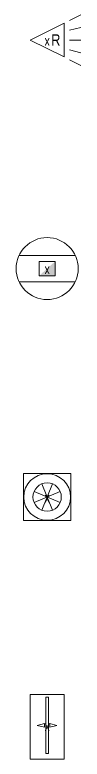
# Model space of a CAD drawing. Header units: metres. Extents: x -162 to 83385, y -62392 to -1971.
# Drawn here: x 6373 to 6661, y -5391 to -2075 of the extents above; entities that cross this region are included whole.
import ezdxf
from ezdxf.enums import TextEntityAlignment as Align

# ---------------------------------------------------------------- set-up
doc = ezdxf.new("R2010")
doc.units = ezdxf.units.M
doc.header["$LTSCALE"] = 0.5
for name, color, linetype, lineweight in [('ELIN_Attribut_01_Produkt_ID', 7, 'Continuous', 0), ('ELIN_Attribut_02_Stromkreis', 7, 'Continuous', 0), ('ELIN_Attribut_03_Verteilerbereich', 7, 'Continuous', 0), ('ELIN_Attribut_04_Montagehoehe', 7, 'Continuous', 0), ('ELIN_Attribut_05_Montageart', 7, 'Continuous', 0), ('ELIN_Attribut_06_Tuernummer', 7, 'Continuous', 0), ('ELIN_Attribut_07_Bemerkung', 7, 'Continuous', 0), ('ELIN_Attribut_08_Adresse', 7, 'Continuous', 0), ('ELIN_Attribut_10_AKZ1', 7, 'Continuous', 0), ('ELIN_Attribut_11_AKZ2', 7, 'Continuous', 0), ('ELIN_Attribut_12_Sonstiges1', 7, 'Continuous', 0), ('ELIN_Attribut_13_Sonstiges2', 7, 'Continuous', 0), ('ELIN_Attribut_14_Bauteil', 7, 'Continuous', 0), ('ELIN_Attribut_15_Ebene', 7, 'Continuous', 0), ('ELIN_Attribut_16_Raumnummer', 7, 'Continuous', 0), ('ELIN_Attribut_17_Raumname', 7, 'Continuous', 0), ('ELIN_Attribut_18_Montageabschnitt', 7, 'Continuous', 0), ('ELIN_Attribut_Basispunkt', 2, 'Continuous', 0), ('ELIN_Attribute_GEMOS', 11, 'Continuous', 0), ('ELIN_STS_DE_Schaltgeraete', 7, 'Continuous', 0), ('ELIN_STS_WA_Schaltgeraete', 7, 'Continuous', 0)]:
    doc.layers.add(name, color=color, linetype=linetype, lineweight=lineweight)
doc.layers.get('0').off()
doc.styles.add('ARIAL_N', font='ARIALN.TTF')
doc.styles.add('ELIN_Attribute', font='isocp.shx', dxfattribs={"width": 0.8})

# ---------------------------------------------------------------- blocks, each defined once
blk = doc.blocks.new('ELIN_STS_RADAR')
at = {"color": 0}
for p, q in [((100, 87.5), (150, 112.5)), ((-75, 0), (75, 75)), ((75, 75), (75, -75)), ((100, 43.7), (150, 56.2)), ((-75, 0), (75, -75)), ((100, 0), (150, 0)), ((100, -43.7), (150, -56.2)), ((100, -87.5), (150, -112.5))]:
    blk.add_line(p, q, dxfattribs=at)
at = {"color": 0, "style": 'ARIAL_N'}
blk.add_text('R', height=50, dxfattribs=at).set_placement((17.7, -24.1))
at = {"layer": 'ELIN_Attribut_01_Produkt_ID', "style": 'ELIN_Attribute', "width": 0.8, "flags": 8}
blk.add_attdef('01_PRODUKT_ID', (168.4, -14.6, 0), '', height=150, dxfattribs=at)
at = {"layer": 'ELIN_Attribut_02_Stromkreis', "style": 'ELIN_Attribute', "width": 0.8, "flags": 8}
blk.add_attdef('02_STROMKREIS', (168.4, 185.4, 0), '', height=150, dxfattribs=at)
at = {"layer": 'ELIN_Attribut_03_Verteilerbereich', "style": 'ELIN_Attribute', "width": 0.8, "flags": 8}
blk.add_attdef('03_VERTEILERBEREICH', (-247.5, -404.4, 0), '', height=125, dxfattribs=at)
at = {"layer": 'ELIN_Attribut_04_Montagehoehe', "style": 'ELIN_Attribute', "width": 0.8, "flags": 8}
blk.add_attdef('04_MONTAGEHOEHE', text='', height=125, dxfattribs=at).set_placement((-104.9, -14.6, 0), align=Align.RIGHT)
at = {"layer": 'ELIN_Attribut_05_Montageart', "style": 'ELIN_Attribute', "width": 0.8, "flags": 8}
blk.add_attdef('05_MONTAGEART', (168.4, -204.4, 0), '', height=125, dxfattribs=at)
at = {"layer": 'ELIN_Attribut_06_Tuernummer', "style": 'ELIN_Attribute', "width": 0.8, "flags": 8}
blk.add_attdef('06_TUERNUMMER', text='', height=125, dxfattribs=at).set_placement((-104.9, -214.6, 0), align=Align.RIGHT)
at = {"layer": 'ELIN_Attribut_07_Bemerkung', "style": 'ELIN_Attribute', "width": 0.8, "flags": 8}
blk.add_attdef('07_BEMERKUNG', (-247.5, -604.4, 0), '', height=125, dxfattribs=at)
at = {"layer": 'ELIN_Attribut_08_Adresse', "style": 'ELIN_Attribute', "width": 0.8, "flags": 8}
blk.add_attdef('08_ADRESSE', (-247.5, -804.4, 0), '', height=125, dxfattribs=at)
at = {"layer": 'ELIN_Attribut_10_AKZ1', "style": 'ELIN_Attribute', "width": 0.8, "flags": 8}
blk.add_attdef('10_AKZ1', (-247.5, -1204.4, 0), '', height=125, dxfattribs=at)
at = {"layer": 'ELIN_Attribut_11_AKZ2', "style": 'ELIN_Attribute', "width": 0.8, "flags": 8}
blk.add_attdef('11_AKZ2', (-247.5, -1404.4, 0), '', height=125, dxfattribs=at)
at = {"layer": 'ELIN_Attribut_12_Sonstiges1', "style": 'ELIN_Attribute', "width": 0.8, "flags": 8}
blk.add_attdef('12_SONSTIGES1', (-247.5, -1604.4, 0), '', height=125, dxfattribs=at)
at = {"layer": 'ELIN_Attribut_13_Sonstiges2', "style": 'ELIN_Attribute', "width": 0.8, "flags": 8}
blk.add_attdef('13_SONSTIGES2', (-247.5, -1804.4, 0), '', height=125, dxfattribs=at)
at = {"layer": 'ELIN_Attribut_14_Bauteil', "style": 'ELIN_Attribute', "width": 0.8, "flags": 8}
blk.add_attdef('14_BAUTEIL', (-247.5, -2004.4, 0), '', height=125, dxfattribs=at)
at = {"layer": 'ELIN_Attribut_15_Ebene', "style": 'ELIN_Attribute', "width": 0.8, "flags": 8}
blk.add_attdef('15_EBENE', (-247.5, -2204.4, 0), '', height=125, dxfattribs=at)
at = {"layer": 'ELIN_Attribut_16_Raumnummer', "style": 'ELIN_Attribute', "width": 0.8, "flags": 8}
blk.add_attdef('16_RAUMNUMMER', (-247.5, -2404.4, 0), '', height=125, dxfattribs=at)
at = {"layer": 'ELIN_Attribut_17_Raumname', "style": 'ELIN_Attribute', "width": 0.8, "flags": 8}
blk.add_attdef('17_RAUMNAME', (-247.5, -2604.4, 0), '', height=125, dxfattribs=at)
at = {"layer": 'ELIN_Attribut_18_Montageabschnitt', "style": 'ELIN_Attribute', "width": 0.8, "flags": 8}
blk.add_attdef('18_MONTAGEABSCHNITT', (-247.5, -2804.4, 0), '', height=125, dxfattribs=at)
at = {"layer": 'ELIN_Attribut_Basispunkt', "style": 'ELIN_Attribute', "width": 0.8, "flags": 8}
blk.add_attdef('Basispunkt', text='', height=50, dxfattribs=at).set_placement((0, 0), align=Align.MIDDLE)
at = {"layer": 'ELIN_Attribute_GEMOS', "style": 'ELIN_Attribute', "width": 0.6}
for tag, p in [('G01_PRO02ID', (1620.5, 183.6)), ('G02_BEZEICHNUNG', (1620.5, -14.6, 0)), ('G03_DESCRIPTION', (1620.5, -204.4, 0)), ('G04_GEMOS-SYMBOL', (1623.8, -404.4, 0)), ('G05_GEMOS-TYP', (1623.8, -604.4, 0)), ('G06_ORTSKENNUNG', (1620.5, -804.4, 0)), ('G08_FREI1', (1620.5, -1004.4, 0)), ('G08_FREI2', (1620.5, -1204.4, 0))]:
    blk.add_attdef(tag, p, '', height=125, dxfattribs=at)
blk = doc.blocks.new('ELIN_STS_IR_SENSOR_DECKE')
at = {"color": 0}
for p, q in [((-125, 58.4), (125, 58.4)), ((-35.5, 32), (35.5, 32)), ((-35.5, -32), (-35.5, 32)), ((35.5, 32), (35.5, -32)), ((35.5, -32), (-35.5, -32)), ((-125, -58.4), (125, -58.4))]:
    blk.add_line(p, q, dxfattribs=at)
blk.add_circle((0, 0), 138, dxfattribs=at)
blk.add_solid([(-35.5, -32), (35.5, -32), (35.5, 32)], dxfattribs=at)
at = {"layer": 'ELIN_Attribut_01_Produkt_ID', "style": 'ELIN_Attribute', "width": 0.8, "flags": 8}
blk.add_attdef('01_PRODUKT_ID', (169, -14.6, 0), '', height=150, dxfattribs=at)
at = {"layer": 'ELIN_Attribut_02_Stromkreis', "style": 'ELIN_Attribute', "width": 0.8, "flags": 8}
blk.add_attdef('02_STROMKREIS', (169, 185.4, 0), '', height=150, dxfattribs=at)
at = {"layer": 'ELIN_Attribut_03_Verteilerbereich', "style": 'ELIN_Attribute', "width": 0.8, "flags": 8}
blk.add_attdef('03_VERTEILERBEREICH', (-291.1, -404.4, 0), '', height=125, dxfattribs=at)
at = {"layer": 'ELIN_Attribut_04_Montagehoehe', "style": 'ELIN_Attribute', "width": 0.8, "flags": 8}
blk.add_attdef('04_MONTAGEHOEHE', text='', height=125, dxfattribs=at).set_placement((-190, -14.6, 0), align=Align.RIGHT)
at = {"layer": 'ELIN_Attribut_05_Montageart', "style": 'ELIN_Attribute', "width": 0.8, "flags": 8}
blk.add_attdef('05_MONTAGEART', (169, -204.4, 0), '', height=125, dxfattribs=at)
at = {"layer": 'ELIN_Attribut_06_Tuernummer', "style": 'ELIN_Attribute', "width": 0.8, "flags": 8}
blk.add_attdef('06_TUERNUMMER', text='', height=125, dxfattribs=at).set_placement((-190, -214.6, 0), align=Align.RIGHT)
at = {"layer": 'ELIN_Attribut_07_Bemerkung', "style": 'ELIN_Attribute', "width": 0.8, "flags": 8}
blk.add_attdef('07_BEMERKUNG', (-291.1, -604.4, 0), '', height=125, dxfattribs=at)
at = {"layer": 'ELIN_Attribut_08_Adresse', "style": 'ELIN_Attribute', "width": 0.8, "flags": 8}
blk.add_attdef('08_ADRESSE', (-291.1, -804.4, 0), '', height=125, dxfattribs=at)
at = {"layer": 'ELIN_Attribut_10_AKZ1', "style": 'ELIN_Attribute', "width": 0.8, "flags": 8}
blk.add_attdef('10_AKZ1', (-291.1, -1204.4, 0), '', height=125, dxfattribs=at)
at = {"layer": 'ELIN_Attribut_11_AKZ2', "style": 'ELIN_Attribute', "width": 0.8, "flags": 8}
blk.add_attdef('11_AKZ2', (-291.1, -1404.4, 0), '', height=125, dxfattribs=at)
at = {"layer": 'ELIN_Attribut_12_Sonstiges1', "style": 'ELIN_Attribute', "width": 0.8, "flags": 8}
blk.add_attdef('12_SONSTIGES1', (-291.1, -1604.4, 0), '', height=125, dxfattribs=at)
at = {"layer": 'ELIN_Attribut_13_Sonstiges2', "style": 'ELIN_Attribute', "width": 0.8, "flags": 8}
blk.add_attdef('13_SONSTIGES2', (-291.1, -1804.4, 0), '', height=125, dxfattribs=at)
at = {"layer": 'ELIN_Attribut_14_Bauteil', "style": 'ELIN_Attribute', "width": 0.8, "flags": 8}
blk.add_attdef('14_BAUTEIL', (-291.1, -2004.4, 0), '', height=125, dxfattribs=at)
at = {"layer": 'ELIN_Attribut_15_Ebene', "style": 'ELIN_Attribute', "width": 0.8, "flags": 8}
blk.add_attdef('15_EBENE', (-291.1, -2204.4, 0), '', height=125, dxfattribs=at)
at = {"layer": 'ELIN_Attribut_16_Raumnummer', "style": 'ELIN_Attribute', "width": 0.8, "flags": 8}
blk.add_attdef('16_RAUMNUMMER', (-291.1, -2404.4, 0), '', height=125, dxfattribs=at)
at = {"layer": 'ELIN_Attribut_17_Raumname', "style": 'ELIN_Attribute', "width": 0.8, "flags": 8}
blk.add_attdef('17_RAUMNAME', (-291.1, -2604.4, 0), '', height=125, dxfattribs=at)
at = {"layer": 'ELIN_Attribut_18_Montageabschnitt', "style": 'ELIN_Attribute', "width": 0.8, "flags": 8}
blk.add_attdef('18_MONTAGEABSCHNITT', (-291.1, -2804.4, 0), '', height=125, dxfattribs=at)
at = {"layer": 'ELIN_Attribut_Basispunkt', "style": 'ELIN_Attribute', "width": 0.8, "flags": 8}
blk.add_attdef('Basispunkt', text='', height=50, dxfattribs=at).set_placement((0, 0), align=Align.MIDDLE)
at = {"layer": 'ELIN_Attribute_GEMOS', "style": 'ELIN_Attribute', "width": 0.6}
for tag, p in [('G01_PRO02ID', (1620.5, 183.6)), ('G02_BEZEICHNUNG', (1620.5, -14.6, 0)), ('G03_DESCRIPTION', (1620.5, -204.4, 0)), ('G04_GEMOS-SYMBOL', (1623.8, -404.4, 0)), ('G05_GEMOS-TYP', (1623.8, -604.4, 0)), ('G06_ORTSKENNUNG', (1620.5, -804.4, 0)), ('G08_FREI1', (1620.5, -1004.4, 0)), ('G08_FREI2', (1620.5, -1204.4, 0))]:
    blk.add_attdef(tag, p, '', height=125, dxfattribs=at)
blk = doc.blocks.new('ELIN_STS_TASTER_NOT_AUS')
at = {"color": 0}
for p, q in [((-105, -105), (-105, 105)), ((-105, 105), (105, 105)), ((105, -105), (105, 105)), ((-24.1, 58.2), (24.1, -58.2)), ((24.1, 58.2), (-24.1, -58.2)), ((-58.2, 24.1), (58.2, -24.1)), ((58.2, 24.1), (-58.2, -24.1)), ((-105, -105), (105, -105))]:
    blk.add_line(p, q, dxfattribs=at)
for radius in [103.8, 63]:
    blk.add_circle((0, 0), radius, dxfattribs=at)
at = {"layer": 'ELIN_Attribut_01_Produkt_ID', "style": 'ELIN_Attribute', "width": 0.8, "flags": 8}
blk.add_attdef('01_PRODUKT_ID', (130.3, -14.6, 0), '', height=150, dxfattribs=at)
at = {"layer": 'ELIN_Attribut_02_Stromkreis', "style": 'ELIN_Attribute', "width": 0.8, "flags": 8}
blk.add_attdef('02_STROMKREIS', (130.3, 185.4, 0), '', height=150, dxfattribs=at)
at = {"layer": 'ELIN_Attribut_03_Verteilerbereich', "style": 'ELIN_Attribute', "width": 0.8, "flags": 8}
blk.add_attdef('03_VERTEILERBEREICH', (-285.6, -404.4, 0), '', height=125, dxfattribs=at)
at = {"layer": 'ELIN_Attribut_04_Montagehoehe', "style": 'ELIN_Attribute', "width": 0.8, "flags": 8}
blk.add_attdef('04_MONTAGEHOEHE', text='', height=125, dxfattribs=at).set_placement((-143, -14.6, 0), align=Align.RIGHT)
at = {"layer": 'ELIN_Attribut_05_Montageart', "style": 'ELIN_Attribute', "width": 0.8, "flags": 8}
blk.add_attdef('05_MONTAGEART', (130.3, -204.4, 0), '', height=125, dxfattribs=at)
at = {"layer": 'ELIN_Attribut_06_Tuernummer', "style": 'ELIN_Attribute', "width": 0.8, "flags": 8}
blk.add_attdef('06_TUERNUMMER', text='', height=125, dxfattribs=at).set_placement((-143, -214.6, 0), align=Align.RIGHT)
at = {"layer": 'ELIN_Attribut_07_Bemerkung', "style": 'ELIN_Attribute', "width": 0.8, "flags": 8}
blk.add_attdef('07_BEMERKUNG', (-285.6, -604.4, 0), '', height=125, dxfattribs=at)
at = {"layer": 'ELIN_Attribut_08_Adresse', "style": 'ELIN_Attribute', "width": 0.8, "flags": 8}
blk.add_attdef('08_ADRESSE', (-285.6, -804.4, 0), '', height=125, dxfattribs=at)
at = {"layer": 'ELIN_Attribut_10_AKZ1', "style": 'ELIN_Attribute', "width": 0.8, "flags": 8}
blk.add_attdef('10_AKZ1', (-285.6, -1204.4, 0), '', height=125, dxfattribs=at)
at = {"layer": 'ELIN_Attribut_11_AKZ2', "style": 'ELIN_Attribute', "width": 0.8, "flags": 8}
blk.add_attdef('11_AKZ2', (-285.6, -1404.4, 0), '', height=125, dxfattribs=at)
at = {"layer": 'ELIN_Attribut_12_Sonstiges1', "style": 'ELIN_Attribute', "width": 0.8, "flags": 8}
blk.add_attdef('12_SONSTIGES1', (-285.6, -1604.4, 0), '', height=125, dxfattribs=at)
at = {"layer": 'ELIN_Attribut_13_Sonstiges2', "style": 'ELIN_Attribute', "width": 0.8, "flags": 8}
blk.add_attdef('13_SONSTIGES2', (-285.6, -1804.4, 0), '', height=125, dxfattribs=at)
at = {"layer": 'ELIN_Attribut_14_Bauteil', "style": 'ELIN_Attribute', "width": 0.8, "flags": 8}
blk.add_attdef('14_BAUTEIL', (-285.6, -2004.4, 0), '', height=125, dxfattribs=at)
at = {"layer": 'ELIN_Attribut_15_Ebene', "style": 'ELIN_Attribute', "width": 0.8, "flags": 8}
blk.add_attdef('15_EBENE', (-285.6, -2204.4, 0), '', height=125, dxfattribs=at)
at = {"layer": 'ELIN_Attribut_16_Raumnummer', "style": 'ELIN_Attribute', "width": 0.8, "flags": 8}
blk.add_attdef('16_RAUMNUMMER', (-285.6, -2404.4, 0), '', height=125, dxfattribs=at)
at = {"layer": 'ELIN_Attribut_17_Raumname', "style": 'ELIN_Attribute', "width": 0.8, "flags": 8}
blk.add_attdef('17_RAUMNAME', (-285.6, -2604.4, 0), '', height=125, dxfattribs=at)
at = {"layer": 'ELIN_Attribut_18_Montageabschnitt', "style": 'ELIN_Attribute', "width": 0.8, "flags": 8}
blk.add_attdef('18_MONTAGEABSCHNITT', (-285.6, -2804.4, 0), '', height=125, dxfattribs=at)
at = {"layer": 'ELIN_Attribut_Basispunkt', "style": 'ELIN_Attribute', "width": 0.8, "flags": 8}
blk.add_attdef('Basispunkt', text='', height=50, dxfattribs=at).set_placement((0, 0), align=Align.MIDDLE)
at = {"layer": 'ELIN_Attribute_GEMOS', "style": 'ELIN_Attribute', "width": 0.6}
for tag, p in [('G01_PRO02ID', (1620.5, 183.6)), ('G02_BEZEICHNUNG', (1620.5, -14.6, 0)), ('G03_DESCRIPTION', (1620.5, -204.4, 0)), ('G04_GEMOS-SYMBOL', (1623.8, -404.4, 0)), ('G05_GEMOS-TYP', (1623.8, -604.4, 0)), ('G06_ORTSKENNUNG', (1620.5, -804.4, 0)), ('G08_FREI1', (1620.5, -1004.4, 0)), ('G08_FREI2', (1620.5, -1204.4, 0))]:
    blk.add_attdef(tag, p, '', height=125, dxfattribs=at)
blk = doc.blocks.new('ELIN_STS_SCHLAGLEISTE')
at = {"color": 0}
for p, q in [((75, 138.3), (-75, 138.3)), ((-75, 138.3), (-75, -150)), ((75, -150), (75, 138.3)), ((-5.8, 125.5), (-5.8, -125.5)), ((-5.8, 125.5), (5.8, 125.5)), ((5.8, 125.5), (5.8, -125.5)), ((-12.2, 8.2), (-44.2, 0.2)), ((-44.2, 0.2), (-12.2, -7.8)), ((-12.2, -7.8), (-12.2, 8.2)), ((11.7, -7.8), (11.7, 8.2)), ((11.7, 8.2), (43.7, 0.2)), ((43.7, 0.2), (11.7, -7.8)), ((-5.8, -125.5), (5.8, -125.5)), ((-75, -150), (75, -150))]:
    blk.add_line(p, q, dxfattribs=at)
at = {"layer": 'ELIN_Attribut_01_Produkt_ID', "style": 'ELIN_Attribute', "width": 0.8, "flags": 8}
blk.add_attdef('01_PRODUKT_ID', (125.3, -14.6, 0), '', height=150, dxfattribs=at)
at = {"layer": 'ELIN_Attribut_02_Stromkreis', "style": 'ELIN_Attribute', "width": 0.8, "flags": 8}
blk.add_attdef('02_STROMKREIS', (125.3, 185.4, 0), '', height=150, dxfattribs=at)
at = {"layer": 'ELIN_Attribut_03_Verteilerbereich', "style": 'ELIN_Attribute', "width": 0.8, "flags": 8}
blk.add_attdef('03_VERTEILERBEREICH', (-290.6, -404.4, 0), '', height=125, dxfattribs=at)
at = {"layer": 'ELIN_Attribut_04_Montagehoehe', "style": 'ELIN_Attribute', "width": 0.8, "flags": 8}
blk.add_attdef('04_MONTAGEHOEHE', text='', height=125, dxfattribs=at).set_placement((-148, -14.6, 0), align=Align.RIGHT)
at = {"layer": 'ELIN_Attribut_05_Montageart', "style": 'ELIN_Attribute', "width": 0.8, "flags": 8}
blk.add_attdef('05_MONTAGEART', (125.3, -204.4, 0), '', height=125, dxfattribs=at)
at = {"layer": 'ELIN_Attribut_06_Tuernummer', "style": 'ELIN_Attribute', "width": 0.8, "flags": 8}
blk.add_attdef('06_TUERNUMMER', text='', height=125, dxfattribs=at).set_placement((-148, -214.6, 0), align=Align.RIGHT)
at = {"layer": 'ELIN_Attribut_07_Bemerkung', "style": 'ELIN_Attribute', "width": 0.8, "flags": 8}
blk.add_attdef('07_BEMERKUNG', (-290.6, -604.4, 0), '', height=125, dxfattribs=at)
at = {"layer": 'ELIN_Attribut_08_Adresse', "style": 'ELIN_Attribute', "width": 0.8, "flags": 8}
blk.add_attdef('08_ADRESSE', (-290.6, -804.4, 0), '', height=125, dxfattribs=at)
at = {"layer": 'ELIN_Attribut_10_AKZ1', "style": 'ELIN_Attribute', "width": 0.8, "flags": 8}
blk.add_attdef('10_AKZ1', (-290.6, -1204.4, 0), '', height=125, dxfattribs=at)
at = {"layer": 'ELIN_Attribut_11_AKZ2', "style": 'ELIN_Attribute', "width": 0.8, "flags": 8}
blk.add_attdef('11_AKZ2', (-290.6, -1404.4, 0), '', height=125, dxfattribs=at)
at = {"layer": 'ELIN_Attribut_12_Sonstiges1', "style": 'ELIN_Attribute', "width": 0.8, "flags": 8}
blk.add_attdef('12_SONSTIGES1', (-290.6, -1604.4, 0), '', height=125, dxfattribs=at)
at = {"layer": 'ELIN_Attribut_13_Sonstiges2', "style": 'ELIN_Attribute', "width": 0.8, "flags": 8}
blk.add_attdef('13_SONSTIGES2', (-290.6, -1804.4, 0), '', height=125, dxfattribs=at)
at = {"layer": 'ELIN_Attribut_14_Bauteil', "style": 'ELIN_Attribute', "width": 0.8, "flags": 8}
blk.add_attdef('14_BAUTEIL', (-290.6, -2004.4, 0), '', height=125, dxfattribs=at)
at = {"layer": 'ELIN_Attribut_15_Ebene', "style": 'ELIN_Attribute', "width": 0.8, "flags": 8}
blk.add_attdef('15_EBENE', (-290.6, -2204.4, 0), '', height=125, dxfattribs=at)
at = {"layer": 'ELIN_Attribut_16_Raumnummer', "style": 'ELIN_Attribute', "width": 0.8, "flags": 8}
blk.add_attdef('16_RAUMNUMMER', (-290.6, -2404.4, 0), '', height=125, dxfattribs=at)
at = {"layer": 'ELIN_Attribut_17_Raumname', "style": 'ELIN_Attribute', "width": 0.8, "flags": 8}
blk.add_attdef('17_RAUMNAME', (-290.6, -2604.4, 0), '', height=125, dxfattribs=at)
at = {"layer": 'ELIN_Attribut_18_Montageabschnitt', "style": 'ELIN_Attribute', "width": 0.8, "flags": 8}
blk.add_attdef('18_MONTAGEABSCHNITT', (-290.6, -2804.4, 0), '', height=125, dxfattribs=at)
at = {"layer": 'ELIN_Attribut_Basispunkt', "style": 'ELIN_Attribute', "width": 0.8, "flags": 8}
blk.add_attdef('Basispunkt', text='', height=50, dxfattribs=at).set_placement((0, 0), align=Align.MIDDLE)
at = {"layer": 'ELIN_Attribute_GEMOS', "style": 'ELIN_Attribute', "width": 0.6}
for tag, p in [('G01_PRO02ID', (1620.5, 183.6)), ('G02_BEZEICHNUNG', (1620.5, -14.6, 0)), ('G03_DESCRIPTION', (1620.5, -204.4, 0)), ('G04_GEMOS-SYMBOL', (1623.8, -404.4, 0)), ('G05_GEMOS-TYP', (1623.8, -604.4, 0)), ('G06_ORTSKENNUNG', (1620.5, -804.4, 0)), ('G08_FREI1', (1620.5, -1004.4, 0)), ('G08_FREI2', (1620.5, -1204.4, 0))]:
    blk.add_attdef(tag, p, '', height=125, dxfattribs=at)

msp = doc.modelspace()

# ---------------------------------------------------------------- block references
at = {"layer": 'ELIN_STS_DE_Schaltgeraete', "lineweight": 0}
ref = msp.add_blockref('ELIN_STS_IR_SENSOR_DECKE', (6510.9, -3205.7), dxfattribs=at)
ref.add_attrib('Basispunkt', 'x', dxfattribs={"layer": 'ELIN_Attribut_Basispunkt', "height": 50, "style": 'ELIN_Attribute', "width": 0.8}).set_placement((6510.9, -3205.7), align=Align.MIDDLE)
at = {"layer": 'ELIN_STS_WA_Schaltgeraete', "lineweight": 0}
ref = msp.add_blockref('ELIN_STS_RADAR', (6510.9, -2187.8), dxfattribs=at)
ref.add_attrib('Basispunkt', 'x', dxfattribs={"layer": 'ELIN_Attribut_Basispunkt', "height": 50, "style": 'ELIN_Attribute', "width": 0.8}).set_placement((6510.9, -2187.8), align=Align.MIDDLE)
ref = msp.add_blockref('ELIN_STS_TASTER_NOT_AUS', (6510.9, -4223.6), dxfattribs=at)
ref.add_attrib('Basispunkt', 'x', dxfattribs={"layer": 'ELIN_Attribut_Basispunkt', "height": 50, "style": 'ELIN_Attribute', "width": 0.8}).set_placement((6510.9, -4223.6), align=Align.MIDDLE)
ref = msp.add_blockref('ELIN_STS_SCHLAGLEISTE', (6510.9, -5241.5), dxfattribs=at)
ref.add_attrib('Basispunkt', 'x', dxfattribs={"layer": 'ELIN_Attribut_Basispunkt', "height": 50, "style": 'ELIN_Attribute', "width": 0.8}).set_placement((6510.9, -5241.5), align=Align.MIDDLE)

doc.saveas('drawing.dxf')
